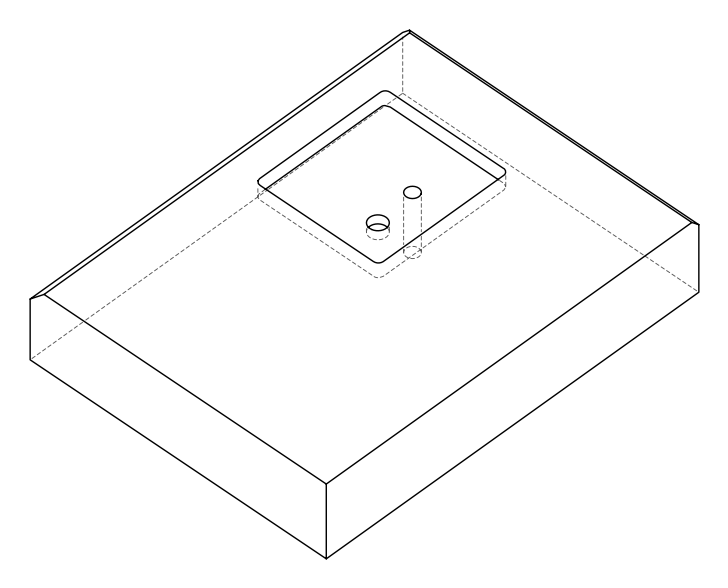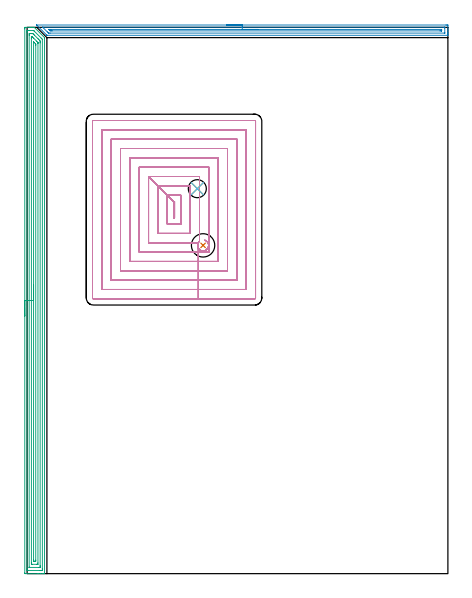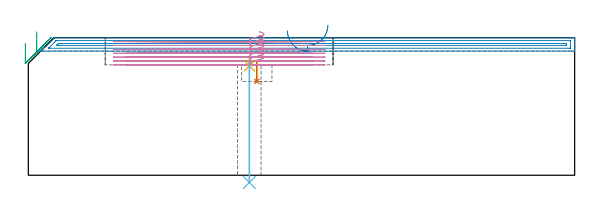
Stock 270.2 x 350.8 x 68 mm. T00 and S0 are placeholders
(PLAN: 6 operations, 4 tool changes, 54 min)
(1 INDEXABLE_INSERT_DRILL_BLIND_HOLE_FROM_SOLID | STEP1POCKET | UGT0302_001 | 0.05 min | 3811 mm3)
(2 AREA_MILL | FG_CHAMFER_SURFACE | UGT0205_001 | 6.44 min | 5844 mm3)
(3 AREA_MILL_1 | FG_CHAMFER_SURFACE_1 | UGT0205_001 | 14.2 min | 28109 mm3)
(4 MILL_RECTANGULAR_POCKET | POCKET_RECTANGULAR_STRAIGHT | UGT0201_126 | Follow Part, ap 2, ae 75% | 33.04 min | 182431 mm3)
(5 SPOT_DRILL | STEP1HOLE | NXT0321_9005460120000 | 0.03 min | 4 mm3)
(6 DRILL_THROUGH_HOLE_INTO_CENTER | STEP1HOLE | NXT0301_087 | 0.25 min | 5753 mm3)
(TOOL UGT0302_001 | Indexable Insert Drill 15mm | D15 PA180 FL50 Z2)
(TOOL UGT0205_001 | Chamfer Mill 20 x 3 x 45 deg. | D20 FL50 Z2)
(TOOL UGT0201_126 | Carbide End Mill 8.0 | D8 FL15 Z4)
(TOOL NXT0321_9005460120000 | NC Spot Drill, 142deg, 12mm, Carbide, Uncoated | D12 PA142 FL30 Z2)
(TOOL NXT0301_087 | Carbide Drill 11.6mm [860.1-1160-058A1-MM 2214] | D11.6 PA140 FL72 Z2)
(OP 1 INDEXABLE_INSERT_DRILL_BLIND_HOLE_FROM_SOLID)
G17 G21 G94 G90
T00 M6
G54
G17 G0 G90 X113. Y210.8 S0 M3
G43 Z78. H0
G94 G81 G98 Z46.4 F250. R56.6
G80
M5
M2
(OP 2 AREA_MILL)
G17 G21 G94 G90
T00 M6
G54
G17 G0 G90 X128.15 Y352.3 S1061 M3
G43 Z78. H0
Z71.4
G94 G1 X128.188 Z70.529 F250.
X128.302 Z69.664
X128.491 Z68.812
X128.753 Z67.98
X129.087 Z67.174
X129.49 Z66.4
X129.959 Z65.664
X130.49 Z64.972
X131.079 Z64.329
X131.722 Z63.74
X132.414 Z63.209
X133.15 Z62.74
X133.924 Z62.337
X134.73 Z62.003
X135.562 Z61.741
X136.414 Z61.552
X137.279 Z61.438
X138.15 Z61.4
X268.953
X269.572 Y352.298 Z61.402
X270.186 Y352.293 Z61.404
X270.193 Y352.291 Z61.406
X270.2 Y351.68 Z62.016
Y349. Z64.695
Y347.574 Z66.123
Y347.213 Z66.482
Y346.491 Z67.208
Y346.2 Z67.499
X270.193 Y345.767 Z67.925
X270.19 Y345.702 Z67.988
X270.019 Y345.7 Z68.
X12.986
X12.705 Y345.704 Z67.99
X12.567 Y345.833 Z67.867
X6.43 Y351.97 Z61.729
X6.271 Y352.127 Z61.57
X6.132 Y352.272 Z61.426
X6.117 Y352.294 Z61.404
X6.132 Y352.299 Z61.399
X138.15 Y352.3 Z61.4
Y350.886 Z62.814
X267.784 Y350.885 Z62.815
X267.883 Y350.884 Z62.816
X268.081 Y350.88 Z62.82
X268.191 Y350.876 Z62.824
X268.194 Y350.846 Z62.854
X268.196 Y350.787 Z62.913
X268.2 Y350.372 Z63.328
X268.199 Y347.213 Z66.487
X268.198 Y347.161 Z66.539
X268.194 Y347.136 Z66.564
X268.191 Y347.127 Z66.573
X268.177 Y347.121 Z66.579
X267.982 Y347.116 Z66.584
X267.883 Y347.115 Z66.585
X14.774 Y347.114 Z66.586
X13.978 Y347.115 Z66.585
X13.88 Y347.117 Z66.583
X13.782 Y347.121 Z66.579
X13.733 Y347.128 Z66.572
X13.702 Y347.155 Z66.545
X13.64 Y347.213 Z66.487
X12.986 Y347.864 Z65.836
X10.304 Y350.546 Z63.154
X10.066 Y350.787 Z62.913
X9.989 Y350.87 Z62.83
X9.984 Y350.877 Z62.823
X9.99 Y350.879 Z62.821
X10.04 Y350.883 Z62.817
X10.106 Y350.885 Z62.815
X10.205 Y350.886 Z62.814
X138.15
Y349.471 Z64.229
X265.996
X266.153 Y349.469 Z64.231
X266.179 Y349.468 Z64.232
X266.187 Y349.466 Z64.234
X266.19 Y349.447 Z64.253
X266.196 Y349.339 Z64.361
X266.199 Y349.203 Z64.497
X266.2 Y349. Z64.7
X266.199 Y348.798 Z64.902
X266.193 Y348.593 Z65.107
X266.19 Y348.54 Z65.16
X266.171 Y348.535 Z65.165
X266.114 Y348.532 Z65.168
X265.996 Y348.53 Z65.17
X265.574 Y348.529 Z65.171
X265.102 Y348.528 Z65.172
X16.14 Y348.529 Z65.171
X15.668
X15.243 Y348.531 Z65.169
X14.774 Y348.536 Z65.164
X14.304 Y349. Z64.7
X13.88 Y349.425 Z64.275
X13.847 Y349.464 Z64.236
X13.88 Y349.466 Z64.234
X14.304 Y349.47 Z64.23
X14.774 Y349.471 Z64.229
X15.196
X138.15
X139.022 Z64.267
X139.887 Z64.38
X140.738 Z64.569
X141.57 Z64.832
X142.376 Z65.165
X143.15 Z65.568
X143.886 Z66.037
X144.578 Z66.568
X145.221 Z67.157
X145.811 Z67.801
X146.342 Z68.493
X146.81 Z69.229
X147.213 Z70.002
X147.547 Z70.808
X147.809 Z71.64
X147.998 Z72.492
X148.112 Z73.357
X148.15 Z74.229
G0 Z78.
M5
M2
(OP 3 AREA_MILL_1)
G17 G21 G94 G90
T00 M6
G54
G17 G0 G90 X-1.5 Y165.4 S1061 M3
G43 Z78. H0
Z65.3
G94 G1 Y165.438 Z64.429 F250.
Y165.552 Z63.564
Y165.741 Z62.712
Y166.003 Z61.88
Y166.337 Z61.074
Y166.74 Z60.3
Y167.208 Z59.564
Y167.74 Z58.872
Y168.329 Z58.229
Y168.972 Z57.64
Y169.664 Z57.109
Y170.4 Z56.64
Y171.174 Z56.237
Y171.98 Z55.903
Y172.812 Z55.641
Y173.664 Z55.452
Y174.528 Z55.338
Y175.4 Z55.3
Y349.849
X-1.499 Y350.173 Z55.301
X-1.494 Y350.737 Z55.303
X-1.491 Y350.792 Z55.306
X-0.933 Y350.8 Z55.863
X1.736 Z58.53
X2.268 Z59.065
X2.626 Z59.422
X3.158 Z59.953
X3.515 Z60.31
X4.405 Z61.203
X4.591 Y350.798 Z61.388
X4.632 Y350.769 Z61.43
X11.093 Y344.306 Z67.893
X11.2 Y344.194 Z67.984
Y343.915 Z68.
Y0.176
X11.204 Y0.01 Z67.995
X11.153 Y0.007 Z67.944
X10.744 Y0. Z67.543
X10.459 Z67.259
X9.743 Z66.539
X8.496 Z65.293
X7.074 Z63.87
X-1.199 Z55.598
X-1.492 Y0.01 Z55.306
X-1.499 Y0.302 Z55.299
Y0.316
X-1.5 Y175.4 Z55.3
X-0.086 Z56.714
Y347.534
X-0.083 Y348.385 Z56.717
X-0.081 Y348.423 Z56.719
X-0.043 Y348.79 Z56.757
X0.436 Y348.797 Z57.236
X0.846 Y348.799 Z57.646
X1.323 Y348.8 Z58.123
X3.994 Y348.798 Z60.794
X4.095 Y348.794 Z60.895
X4.145 Y348.79 Z60.945
X4.243 Y348.698 Z61.043
X4.405 Y348.543 Z61.205
X4.565 Y348.385 Z61.365
X9.034 Y343.915 Z65.834
X9.743 Y343.195 Z66.543
X9.779 Y343.144 Z66.579
X9.783 Y343.063 Z66.583
X9.785 Y343.021 Z66.585
X9.786 Y3.266 Z66.586
X9.783 Y2.415 Z66.583
X9.781 Y2.377 Z66.581
X9.743 Y2.01 Z66.543
X9.264 Y2.003 Z66.064
X8.854 Y2.001 Z65.654
X8.377 Y2. Z65.177
X0.846 Y2.001 Z57.646
X0.367 Y2.003 Z57.167
X-0.043 Y2.01 Z56.757
X-0.081 Y2.415 Z56.719
X-0.083 Y2.455 Z56.717
X-0.086 Y3.309 Z56.714
Y175.4
X1.329 Z58.129
Y345.703
X1.331 Y346.111 Z58.131
X1.336 Y346.597 Z58.136
X1.339 Y346.79 Z58.139
X1.537 Y346.797 Z58.337
X2.626 Y346.8 Z59.426
X3.316 Y346.797 Z60.116
X3.515 Y346.791 Z60.315
X3.707 Y346.782 Z60.507
X3.899 Y346.597 Z60.699
X4.405 Y346.095 Z61.205
X4.798 Y345.703 Z61.598
X7.074 Y343.427 Z63.874
X7.479 Y343.021 Z64.279
X7.964 Y342.533 Z64.764
X8.364 Y342.127 Z65.164
X8.368 Y341.721 Z65.168
X8.37 Y341.233 Z65.17
X8.371 Y340.824 Z65.171
Y5.097
X8.369 Y4.689 Z65.169
X8.364 Y4.203 Z65.164
X8.361 Y4.01 Z65.161
X8.163 Y4.003 Z64.963
X7.964 Y4.001 Z64.764
X7.276 Y4. Z64.076
X1.534 Y4.001 Z58.334
X1.4 Y4.004 Z58.2
X1.352 Y4.008 Z58.152
X1.334 Y4.012 Z58.134
X1.333 Y4.018 Z58.133
X1.33 Y4.066 Z58.13
X1.329 Y4.203 Z58.129
Y175.4
X2.743 Z59.543
Y343.915
X2.749 Y344.685 Z59.549
X2.752 Y344.79 Z59.552
X2.855 Y344.793 Z59.655
X3.075 Y344.795 Z59.875
X3.185 Y344.793 Z59.985
X3.238 Y344.79 Z60.038
X3.306 Y344.733 Z60.106
X3.515 Y344.53 Z60.315
X4.136 Y343.915 Z60.936
X6.185 Y341.867 Z62.985
X6.815 Y341.233 Z63.615
X6.905 Y341.135 Z63.705
X6.95 Y341.083 Z63.75
X6.952 Y341.039 Z63.752
X6.955 Y340.845 Z63.755
X6.957 Y340.457 Z63.757
Y340.339
Y6.885
X6.951 Y6.115 Z63.751
X6.948 Y6.01 Z63.748
X6.845 Y6.007 Z63.645
X6.625 Y6.003 Z63.425
X6.185 Y6. Z62.985
X3.515 Z60.315
X3.072 Y6.003 Z59.872
X2.855 Y6.007 Z59.655
X2.753 Y6.01 Z59.553
X2.75 Y6.083 Z59.55
X2.743 Y6.766 Z59.543
Y6.885
Y175.4
X4.157 Z60.957
Y341.233
X4.158 Y341.36 Z60.958
X4.159 Y341.389 Z60.959
X4.163 Y341.416 Z60.963
X4.166 Y341.424 Z60.966
X4.405 Y341.197 Z61.205
X5.263 Y340.339 Z62.063
X5.295 Y340.306 Z62.095
X5.506 Y340.086 Z62.306
X5.53 Y340.06 Z62.33
X5.536 Y339.993 Z62.336
X5.54 Y339.861 Z62.34
X5.542 Y339.695 Z62.342
X5.543 Y339.445 Z62.343
Y339.196
Y8.673
X5.542 Y8.425 Z62.342
X5.539 Y8.174 Z62.339
X5.536 Y8.017 Z62.336
X5.462 Y8.01 Z62.262
X5.295 Y8.005 Z62.095
X5.074 Y8.001 Z61.874
X4.405 Y8.003 Z61.205
X4.179 Y8.006 Z60.979
X4.163 Y8.017 Z60.963
X4.161 Y8.024 Z60.961
X4.158 Y8.673 Z60.958
X4.157 Y8.922 Z60.957
Y175.4
Y176.272 Z60.995
Y177.136 Z61.109
Y177.988 Z61.298
Y178.82 Z61.56
Y179.626 Z61.894
Y180.4 Z62.297
Y181.136 Z62.765
Y181.828 Z63.297
Y182.471 Z63.886
Y183.06 Z64.529
Y183.592 Z65.221
Y184.06 Z65.957
Y184.463 Z66.731
Y184.797 Z67.537
Y185.059 Z68.369
Y185.248 Z69.22
Y185.362 Z70.085
Y185.4 Z70.957
G0 Z78.
M5
M2
(OP 4 MILL_RECTANGULAR_POCKET)
G17 G21 G94 G90
T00 M6
G54
G17 G0 G90 X114.1 Y214.127 S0 M3
G43 Z78. H0
Z71.
G94 G1 X114.33 Y214.031 Z70.933 F250.
X114.575 Y213.929 Z70.862
X115.138 Y213.573 Z70.683
X115.624 Y213.117 Z70.505
X116.015 Y212.578 Z70.326
X116.298 Y211.975 Z70.148
X116.461 Y211.329 Z69.969
X116.501 Y210.664 Z69.791
X116.471 Y210.401 Z69.72
X116.449 Y210.202 Z69.667
X116.404 Y210.008 Z69.613
X116.351 Y209.786 Z69.552
X116.27 Y209.572 Z69.491
X116.176 Y209.324 Z69.419
X115.819 Y208.725 Z69.233
X115.352 Y208.207 Z69.046
X115.143 Y208.044 Z68.975
X114.933 Y207.88 Z68.903
X114.573 Y207.67 Z68.792
X114.191 Y207.503 Z68.68
X113.936 Y207.43 Z68.609
X113.679 Y207.36 Z68.537
X112.985 Y207.295 Z68.351
X112.292 Y207.366 Z68.164
X112.036 Y207.439 Z68.093
X111.782 Y207.513 Z68.022
X111.119 Y207.846 Z67.823
X110.54 Y208.311 Z67.624
X110.071 Y208.886 Z67.425
X109.734 Y209.546 Z67.227
X109.542 Y210.263 Z67.028
X109.504 Y211.004 Z66.829
X109.623 Y211.737 Z66.63
X109.727 Y212.028 Z66.547
X109.822 Y212.277 Z66.476
X110.12 Y212.792 Z66.316
X110.5 Y213.25 Z66.157
X110.7 Y213.425 Z66.086
Y255. F500.
X78.
X94. Y239.
Y228.5
X94.7
Y239.
X94.
X90. Y243.
Y224.5
X98.7
Y243.
X90.
X84. Y249.
Y218.5
X104.7
Y249.
X84.
X78. Y255.
Y212.5
X109.948
G3 X109.727 Y212.028 R3.523
G1 X109.711 Y211.987
G3 X109.948 Y209.11 R3.514
G1 Y206.5
X116.7
Y261.
X72.
Y206.5
X109.948
Y200.5
X122.7
Y267.
X66.
Y200.5
X109.948
Y194.5
X128.7
Y273.
X60.
Y194.5
X109.948
Y188.5
X134.7
Y279.
X54.
Y188.5
X109.948
Y182.5
X140.7
Y285.
X48.
Y182.5
X109.948
Y176.5
X146.2
G3 X146.7 Y177. R0.5
G1 Y290.5
G3 X146.2 Y291. R0.5
G1 X42.5
G3 X42. Y290.5 R0.5
G1 Y177.
G3 X42.5 Y176.5 R0.5
G1 X109.948
X110.948
G0 X114.095 Y214.116 Z69.086
G1 X114.27 Y214.066 Z69.037 F250.
X114.872 Y213.76 Z68.856
X115.405 Y213.344 Z68.675
X115.848 Y212.834 Z68.494
X116.186 Y212.249 Z68.313
X116.406 Y211.61 Z68.132
X116.5 Y210.941 Z67.951
X116.464 Y210.266 Z67.77
X116.404 Y210.008 Z67.699
X116.343 Y209.749 Z67.627
X116.092 Y209.157 Z67.455
X115.739 Y208.62 Z67.283
X115.294 Y208.155 Z67.11
X114.772 Y207.779 Z66.938
X114.191 Y207.503 Z66.766
X113.936 Y207.43 Z66.695
X113.679 Y207.36 Z66.623
X112.985 Y207.295 Z66.437
X112.292 Y207.366 Z66.25
X112.036 Y207.439 Z66.179
X111.782 Y207.513 Z66.107
X111.119 Y207.846 Z65.909
X110.54 Y208.311 Z65.71
X110.071 Y208.886 Z65.511
X109.734 Y209.546 Z65.312
X109.542 Y210.263 Z65.113
X109.504 Y211.004 Z64.915
X109.623 Y211.737 Z64.716
X109.711 Y211.987 Z64.645
X109.803 Y212.236 Z64.574
X110.107 Y212.774 Z64.408
X110.5 Y213.25 Z64.243
X110.7 Y213.425 Z64.171
Y255. F500.
X78.
X94. Y239.
Y228.5
X94.7
Y239.
X94.
X90. Y243.
Y224.5
X98.7
Y243.
X90.
X84. Y249.
Y218.5
X104.7
Y249.
X84.
X78. Y255.
Y212.5
X109.948
G3 X109.711 Y211.987 R3.523
X109.948 Y209.11 R3.514
G1 Y206.5
X116.7
Y261.
X72.
Y206.5
X109.948
Y200.5
X122.7
Y267.
X66.
Y200.5
X109.948
Y194.5
X128.7
Y273.
X60.
Y194.5
X109.948
Y188.5
X134.7
Y279.
X54.
Y188.5
X109.948
Y182.5
X140.7
Y285.
X48.
Y182.5
X109.948
Y176.5
X146.2
G3 X146.7 Y177. R0.5
G1 Y290.5
G3 X146.2 Y291. R0.5
G1 X42.5
G3 X42. Y290.5 R0.5
G1 Y177.
G3 X42.5 Y176.5 R0.5
G1 X109.948
X110.948
G0 X114.095 Y214.116 Z67.171
G1 X114.27 Y214.066 Z67.123 F250.
X114.872 Y213.76 Z66.942
X115.405 Y213.344 Z66.761
X115.848 Y212.834 Z66.58
X116.186 Y212.249 Z66.399
X116.406 Y211.61 Z66.218
X116.5 Y210.941 Z66.036
X116.464 Y210.266 Z65.855
X116.404 Y210.008 Z65.784
X116.343 Y209.749 Z65.713
X116.092 Y209.157 Z65.541
X115.739 Y208.62 Z65.368
X115.294 Y208.155 Z65.196
X114.772 Y207.779 Z65.024
X114.191 Y207.503 Z64.852
X113.936 Y207.43 Z64.78
X113.679 Y207.36 Z64.709
X112.985 Y207.295 Z64.522
X112.292 Y207.366 Z64.336
X112.036 Y207.439 Z64.264
X111.782 Y207.513 Z64.193
X111.119 Y207.846 Z63.994
X110.54 Y208.311 Z63.796
X110.071 Y208.886 Z63.597
X109.734 Y209.546 Z63.398
X109.542 Y210.263 Z63.199
X109.504 Y211.004 Z63.
X109.623 Y211.737 Z62.802
X109.711 Y211.987 Z62.73
X109.803 Y212.236 Z62.659
X110.107 Y212.774 Z62.494
X110.5 Y213.25 Z62.328
X110.7 Y213.425 Z62.257
Y255. F500.
X78.
X94. Y239.
Y228.5
X94.7
Y239.
X94.
X90. Y243.
Y224.5
X98.7
Y243.
X90.
X84. Y249.
Y218.5
X104.7
Y249.
X84.
X78. Y255.
Y212.5
X109.948
G3 X109.711 Y211.987 R3.523
X109.948 Y209.11 R3.514
G1 Y206.5
X116.7
Y261.
X72.
Y206.5
X109.948
Y200.5
X122.7
Y267.
X66.
Y200.5
X109.948
Y194.5
X128.7
Y273.
X60.
Y194.5
X109.948
Y188.5
X134.7
Y279.
X54.
Y188.5
X109.948
Y182.5
X140.7
Y285.
X48.
Y182.5
X109.948
Y176.5
X146.2
G3 X146.7 Y177. R0.5
G1 Y290.5
G3 X146.2 Y291. R0.5
G1 X42.5
G3 X42. Y290.5 R0.5
G1 Y177.
G3 X42.5 Y176.5 R0.5
G1 X109.948
X110.948
G0 X114.095 Y214.116 Z65.257
G1 X114.27 Y214.066 Z65.208 F250.
X114.872 Y213.76 Z65.027
X115.405 Y213.344 Z64.846
X115.848 Y212.834 Z64.665
X116.186 Y212.249 Z64.484
X116.406 Y211.61 Z64.303
X116.5 Y210.941 Z64.122
X116.464 Y210.266 Z63.941
X116.404 Y210.008 Z63.87
X116.343 Y209.749 Z63.799
X116.092 Y209.157 Z63.627
X115.739 Y208.62 Z63.454
X115.294 Y208.155 Z63.282
X114.772 Y207.779 Z63.11
X114.191 Y207.503 Z62.937
X113.936 Y207.43 Z62.866
X113.679 Y207.36 Z62.795
X112.985 Y207.295 Z62.608
X112.292 Y207.366 Z62.421
X112.036 Y207.439 Z62.35
X111.782 Y207.513 Z62.279
X111.119 Y207.846 Z62.08
X110.54 Y208.311 Z61.881
X110.071 Y208.886 Z61.683
X109.734 Y209.546 Z61.484
X109.542 Y210.263 Z61.285
X109.504 Y211.004 Z61.086
X109.623 Y211.737 Z60.887
X109.711 Y211.987 Z60.816
X109.803 Y212.236 Z60.745
X110.107 Y212.774 Z60.58
X110.5 Y213.25 Z60.414
X110.7 Y213.425 Z60.343
Y255. F500.
X78.
X94. Y239.
Y228.5
X94.7
Y239.
X94.
X90. Y243.
Y224.5
X98.7
Y243.
X90.
X84. Y249.
Y218.5
X104.7
Y249.
X84.
X78. Y255.
Y212.5
X109.948
G3 X109.711 Y211.987 R3.523
X109.948 Y209.11 R3.514
G1 Y206.5
X116.7
Y261.
X72.
Y206.5
X109.948
Y200.5
X122.7
Y267.
X66.
Y200.5
X109.948
Y194.5
X128.7
Y273.
X60.
Y194.5
X109.948
Y188.5
X134.7
Y279.
X54.
Y188.5
X109.948
Y182.5
X140.7
Y285.
X48.
Y182.5
X109.948
Y176.5
X146.2
G3 X146.7 Y177. R0.5
G1 Y290.5
G3 X146.2 Y291. R0.5
G1 X42.5
G3 X42. Y290.5 R0.5
G1 Y177.
G3 X42.5 Y176.5 R0.5
G1 X109.948
X110.948
G0 X114.096 Y214.115 Z63.343
G1 X114.27 Y214.066 Z63.294 F250.
X114.872 Y213.76 Z63.113
X115.405 Y213.344 Z62.932
X115.848 Y212.834 Z62.751
X116.186 Y212.249 Z62.57
X116.406 Y211.61 Z62.389
X116.5 Y210.941 Z62.208
X116.464 Y210.266 Z62.027
X116.404 Y210.008 Z61.956
X116.343 Y209.749 Z61.885
X116.092 Y209.157 Z61.713
X115.739 Y208.62 Z61.54
X115.294 Y208.155 Z61.368
X114.772 Y207.779 Z61.196
X114.191 Y207.503 Z61.023
X113.936 Y207.43 Z60.952
X113.679 Y207.36 Z60.881
X112.985 Y207.295 Z60.694
X112.292 Y207.366 Z60.507
X112.036 Y207.439 Z60.436
X111.855 Y207.492 Z60.385
X111.68 Y207.564 Z60.335
X111.435 Y207.665 Z60.264
X110.853 Y208.034 Z60.079
X110.355 Y208.509 Z59.894
X109.958 Y209.072 Z59.71
X109.678 Y209.702 Z59.525
X109.526 Y210.374 Z59.341
X109.508 Y211.062 Z59.156
X109.624 Y211.741 Z58.972
X109.713 Y211.991 Z58.901
X109.805 Y212.24 Z58.829
X110.108 Y212.776 Z58.665
X110.5 Y213.25 Z58.5
X110.7 Y213.425 Z58.429
Y255. F500.
X78.
X94. Y239.
Y228.5
X94.7
Y239.
X94.
X90. Y243.
Y224.5
X98.7
Y243.
X90.
X84. Y249.
Y218.5
X104.7
Y249.
X84.
X78. Y255.
Y212.5
X109.948
G3 X109.713 Y211.991 R3.523
X109.948 Y209.11 R3.513
G1 Y206.5
X116.7
Y261.
X72.
Y206.5
X109.948
Y200.5
X122.7
Y267.
X66.
Y200.5
X109.948
Y194.5
X128.7
Y273.
X60.
Y194.5
X109.948
Y188.5
X134.7
Y279.
X54.
Y188.5
X109.948
Y182.5
X140.7
Y285.
X48.
Y182.5
X109.948
Y176.5
X146.2
G3 X146.7 Y177. R0.5
G1 Y290.5
G3 X146.2 Y291. R0.5
G1 X42.5
G3 X42. Y290.5 R0.5
G1 Y177.
G3 X42.5 Y176.5 R0.5
G1 X109.948
X110.948
G0 X114.097 Y214.119 Z61.429
G1 X114.276 Y214.064 Z61.378 F250.
X114.874 Y213.759 Z61.199
X115.403 Y213.346 Z61.019
X115.845 Y212.84 Z60.839
X116.182 Y212.259 Z60.659
X116.402 Y211.625 Z60.479
X116.499 Y210.961 Z60.299
X116.467 Y210.29 Z60.119
X116.405 Y210.01 Z60.042
X116.358 Y209.814 Z59.988
X116.289 Y209.624 Z59.934
X116.199 Y209.374 Z59.863
X115.902 Y208.842 Z59.7
X115.519 Y208.37 Z59.537
X115.061 Y207.969 Z59.374
X114.541 Y207.653 Z59.211
X114.294 Y207.554 Z59.14
X114.119 Y207.483 Z59.089
X113.581 Y207.342 Z58.94
X113.315 Y207.319 Z58.868
X113.05 Y207.295 Z58.797
X112.669 Y207.31 Z58.695
X112.292 Y207.366 Z58.593
X112.036 Y207.439 Z58.521
X111.782 Y207.513 Z58.45
X111.118 Y207.847 Z58.251
X110.539 Y208.312 Z58.052
X110.07 Y208.888 Z57.853
X109.733 Y209.549 Z57.654
X109.541 Y210.267 Z57.455
X109.505 Y211.008 Z57.256
X109.624 Y211.741 Z57.057
X109.713 Y211.991 Z56.986
X109.805 Y212.24 Z56.915
X110.108 Y212.776 Z56.75
X110.5 Y213.25 Z56.585
X110.7 Y213.425 Z56.514
Y255. F500.
X78.
X94. Y239.
Y228.5
X94.7
Y239.
X94.
X90. Y243.
Y224.5
X98.7
Y243.
X90.
X84. Y249.
Y218.5
X104.7
Y249.
X84.
X78. Y255.
Y212.5
X109.948
G3 X109.713 Y211.991 R3.523
X109.948 Y209.11 R3.513
G1 Y206.5
X116.7
Y261.
X72.
Y206.5
X109.948
Y200.5
X122.7
Y267.
X66.
Y200.5
X109.948
Y194.5
X128.7
Y273.
X60.
Y194.5
X109.948
Y188.5
X134.7
Y279.
X54.
Y188.5
X109.948
Y182.5
X140.7
Y285.
X48.
Y182.5
X109.948
Y176.5
X146.2
G3 X146.7 Y177. R0.5
G1 Y290.5
G3 X146.2 Y291. R0.5
G1 X42.5
G3 X42. Y290.5 R0.5
G1 Y177.
G3 X42.5 Y176.5 R0.5
G1 X109.948
X110.948
G0 X114.096 Y214.115 Z59.514
G1 X114.554 Y213.938 Z59.383 F250.
X115.094 Y213.607 Z59.213
X115.567 Y213.184 Z59.043
X115.956 Y212.683 Z58.873
X116.081 Y212.45 Z58.802
X116.206 Y212.217 Z58.731
X116.329 Y211.896 Z58.639
X116.393 Y211.64 Z58.568
X116.456 Y211.382 Z58.497
X116.502 Y210.681 Z58.309
X116.408 Y209.985 Z58.121
X116.327 Y209.733 Z58.05
X116.245 Y209.48 Z57.979
X115.95 Y208.915 Z57.808
X115.559 Y208.412 Z57.637
X115.084 Y207.986 Z57.466
X114.541 Y207.653 Z57.296
X114.294 Y207.554 Z57.224
X114.044 Y207.456 Z57.152
X113.501 Y207.334 Z57.003
X112.946 Y207.297 Z56.854
X112.292 Y207.366 Z56.678
X112.036 Y207.439 Z56.607
X111.78 Y207.515 Z56.535
X111.2 Y207.797 Z56.362
X110.68 Y208.179 Z56.189
X110.494 Y208.371 Z56.118
X110.31 Y208.562 Z56.047
X109.914 Y209.151 Z55.856
X109.645 Y209.807 Z55.666
X109.512 Y210.504 Z55.476
X109.509 Y210.77 Z55.405
X109.508 Y211.035 Z55.334
X109.606 Y211.646 Z55.168
X109.809 Y212.23 Z55.003
X110.11 Y212.77 Z54.837
X110.501 Y213.249 Z54.671
X110.7 Y213.425 Z54.6
Y255. F500.
X78.
X94. Y239.
Y228.5
X94.7
Y239.
X94.
X90. Y243.
Y224.5
X98.7
Y243.
X90.
X84. Y249.
Y218.5
X104.7
Y249.
X84.
X78. Y255.
Y212.5
X109.955
G3 X109.509 Y210.77 R3.524
X109.955 Y209.097 R3.514
G1 Y206.5
X116.7
Y261.
X72.
Y206.5
X109.955
Y200.5
X122.7
Y267.
X66.
Y200.5
X109.955
Y194.5
X128.7
Y273.
X60.
Y194.5
X109.955
Y188.5
X134.7
Y279.
X54.
Y188.5
X109.955
Y182.5
X140.7
Y285.
X48.
Y182.5
X109.955
Y176.5
X146.2
G3 X146.7 Y177. R0.5
G1 Y290.5
G3 X146.2 Y291. R0.5
G1 X42.5
G3 X42. Y290.5 R0.5
G1 Y177.
G3 X42.5 Y176.5 R0.5
G1 X109.955
X110.955
G0 Z78.
M5
M2
(OP 5 SPOT_DRILL)
G17 G21 G94 G90
T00 M6
G54
G17 G0 G90 X109.3 Y247.2 S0 M3
G43 Z78. H0
G94 G81 G98 Z54.092 F250. R57.6
G80
M5
M2
(OP 6 DRILL_THROUGH_HOLE_INTO_CENTER)
G17 G21 G94 G90
T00 M6
G54
G17 G0 G90 X109.3 Y247.2 S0 M3
G43 Z78. H1
G94 G73 G98 Z-3.611 F250. Q9.702 R56.6
G80
M5
M2
